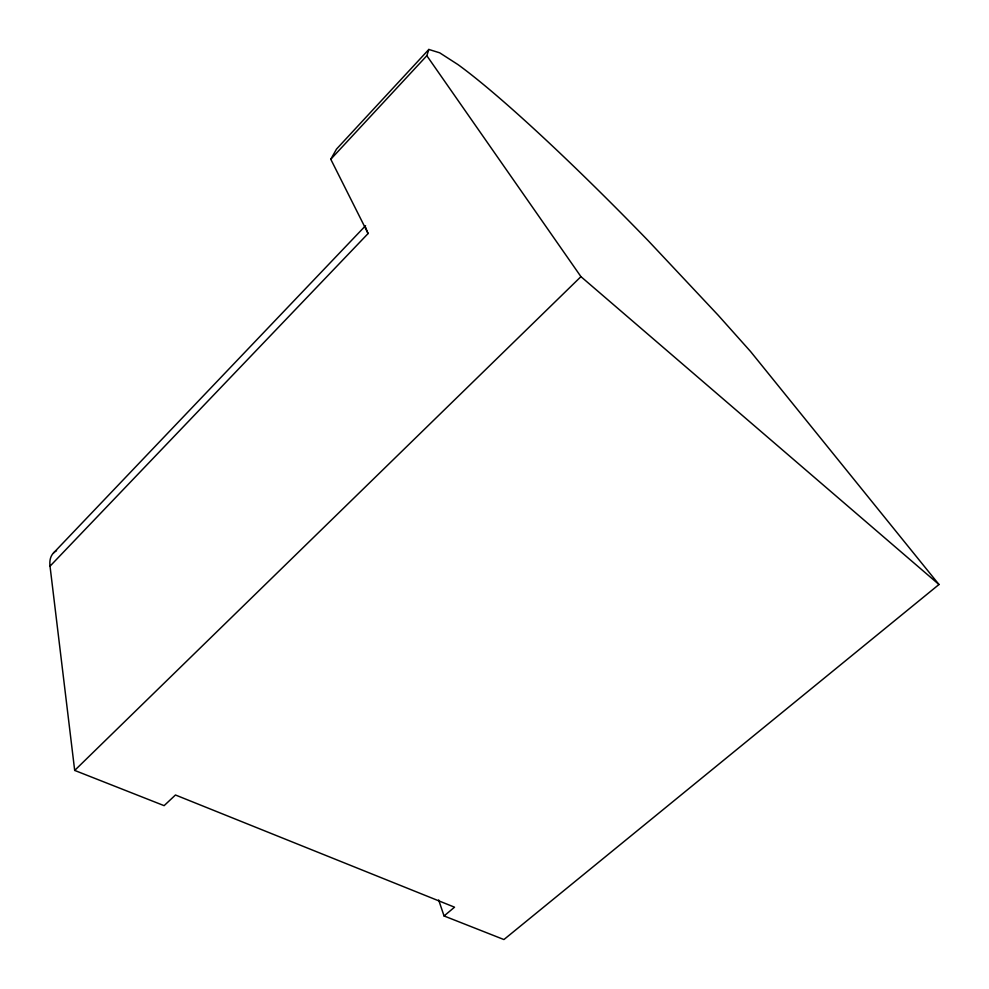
<?xml version="1.0" encoding="UTF-8"?>
<svg xmlns="http://www.w3.org/2000/svg" width="989" height="989" viewBox="0 0 989 989"><rect width="100%" height="100%" fill="white"/><g stroke="black" fill="none" stroke-linecap="round" stroke-linejoin="round"><path stroke-width="1.48" d="M444.061 915.962L454.544 907.185L175.461 794.995L164.112 805.652L74.682 770.419L50.019 566.19L368.106 233.528L330.771 159.254L426.828 55.705L428.843 49.45L439.685 52.813L457.919 64.557A302.004 27.148 46.1 0 1 648.413 240.92L718.224 315.281L750.503 351.441L938.981 584.511L503.92 939.55L444.061 915.962L438.646 899.965M330.771 159.254L336.483 149.116L428.843 49.45M53.493 552.987L365.571 225.69M74.682 770.419L580.939 276.648L426.828 55.705M580.939 276.648L938.981 584.511M50.019 566.19A48.931 23.835 42.4 0 1 56.546 550.712M368.106 233.528A53.616 10.508 44.8 0 1 366.017 227.816"/></g></svg>
